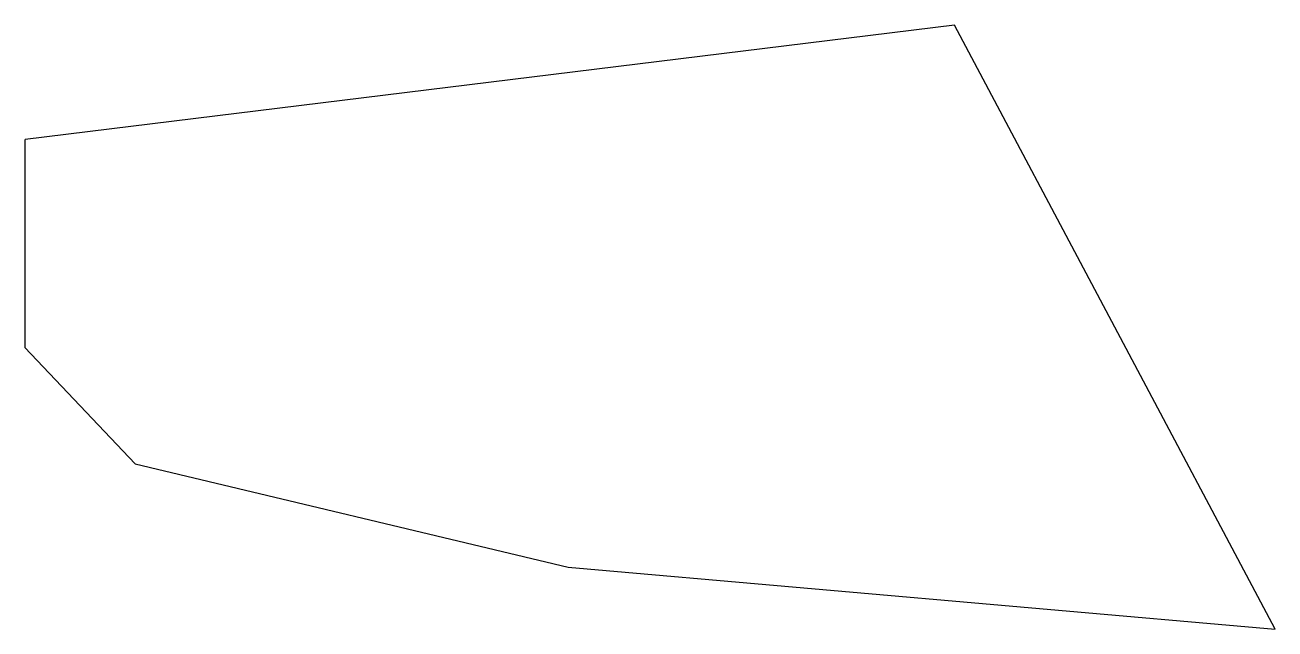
# Model space of a CAD drawing. Header units: millimetres. Extents: x 0 to 102, y -23 to 26.
import ezdxf

# ---------------------------------------------------------------- set-up
doc = ezdxf.new("R2010")
doc.units = ezdxf.units.MM

msp = doc.modelspace()

# ---------------------------------------------------------------- linework, layer by layer
for p, q in [((76, 26.35), (0, 17)), ((102.19, -23), (76, 26.35)), ((0, 17), (0, 0)), ((0, 0), (9, -9.5)), ((9, -9.5), (44.41, -17.94)), ((44.41, -17.94), (102.19, -23))]:
    msp.add_line(p, q)

doc.saveas('drawing.dxf')
